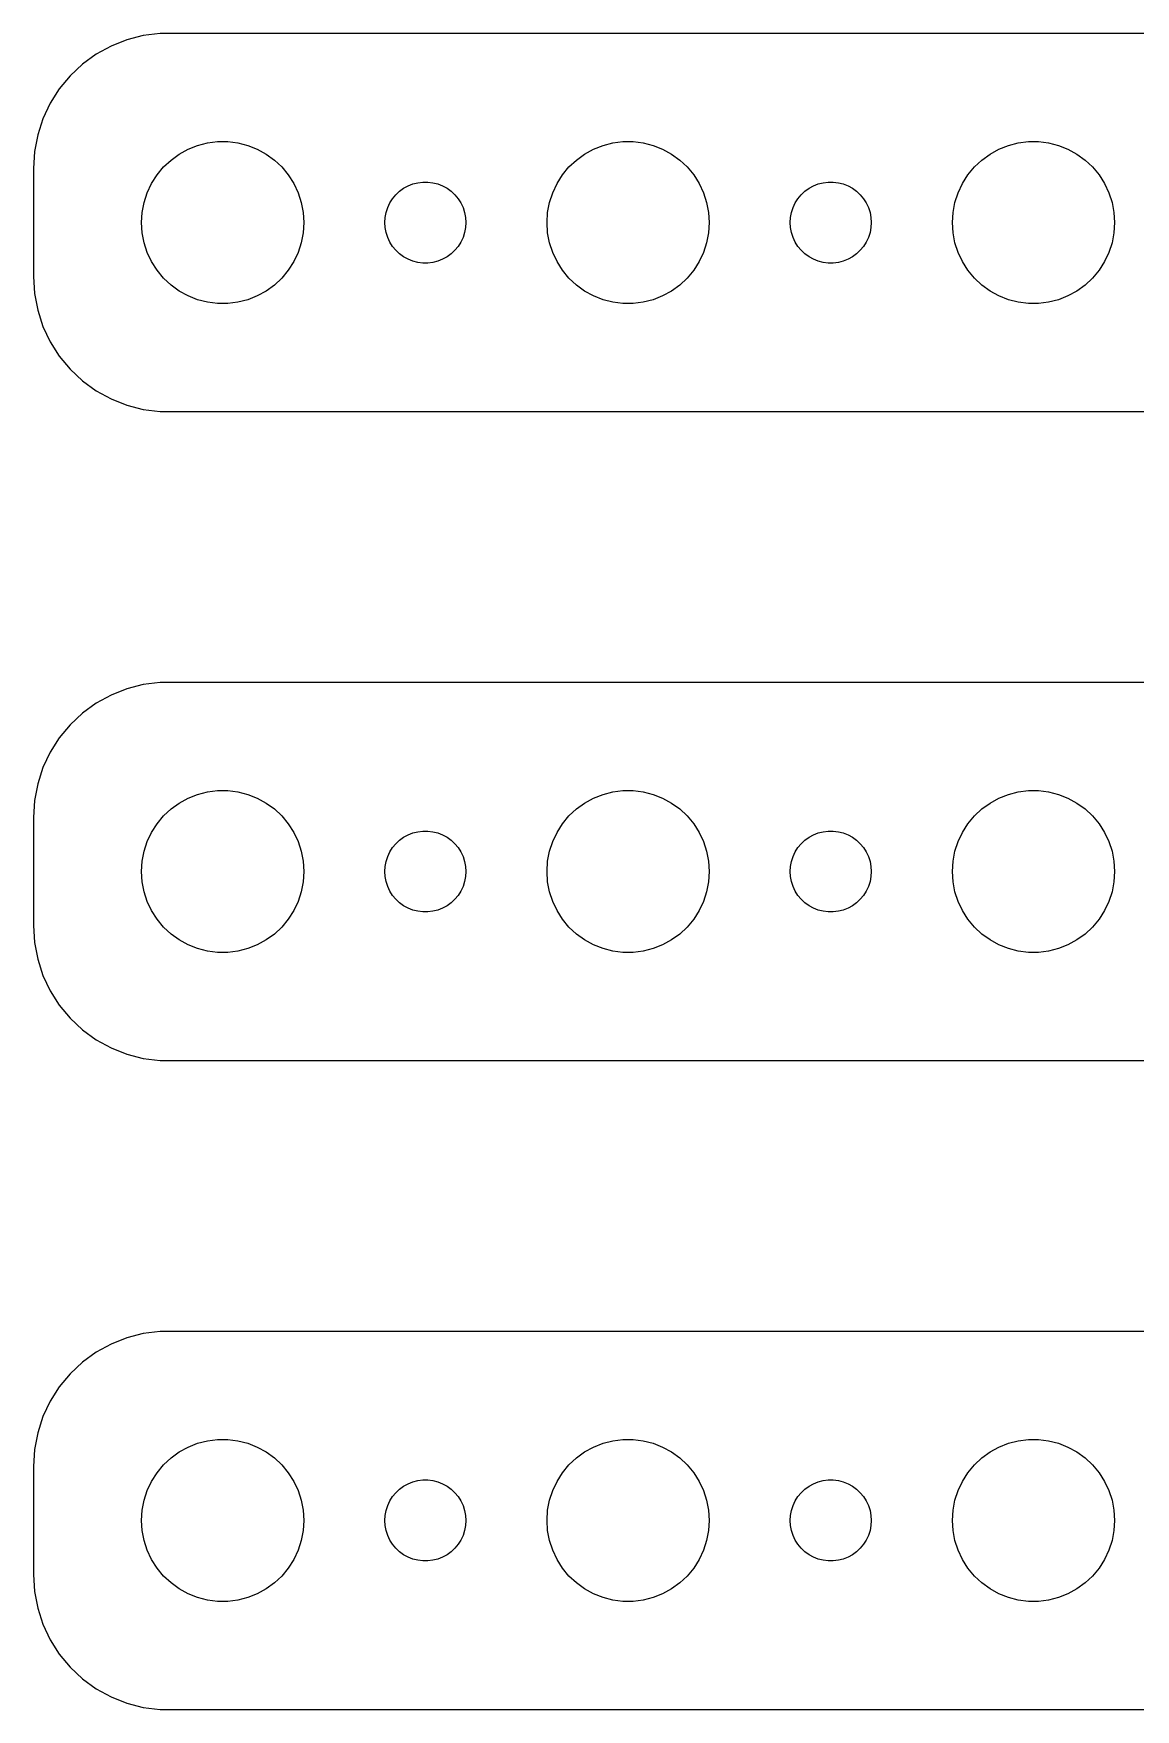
# Model space of a CAD drawing. Header units: metres. Extents: x -82 to 82, y 113 to 223.
# Drawn here: x -82 to -41.2, y 161 to 223 of the extents above; entities that cross this region are included whole.
import ezdxf

# ---------------------------------------------------------------- set-up
doc = ezdxf.new("R2010")
doc.units = ezdxf.units.M

msp = doc.modelspace()

# ---------------------------------------------------------------- linework, layer by layer
for p, q in [((-79.1289, 222.524), (-79.6791, 222.222)), ((-78.5451, 222.755), (-79.1289, 222.524)), ((-77.9369, 222.911), (-78.5451, 222.755)), ((-77.3139, 222.99), (-77.9369, 222.911)), ((77.3139, 222.99), (-77.3139, 222.99)), ((-79.6791, 222.222), (-80.1871, 221.853)), ((-80.6448, 221.423), (-81.0451, 220.939)), ((-80.1871, 221.853), (-80.6448, 221.423)), ((-81.0451, 220.939), (-81.3815, 220.409)), ((-81.3815, 220.409), (-81.6489, 219.841)), ((-81.6489, 219.841), (-81.8429, 219.243)), ((-81.8429, 219.243), (-81.9606, 218.627)), ((-76.2773, 218.714), (-75.927, 218.853)), ((-75.927, 218.853), (-75.5621, 218.947)), ((-75.5621, 218.947), (-75.1884, 218.994)), ((-75.1884, 218.994), (-74.8116, 218.994)), ((-74.8116, 218.994), (-74.4379, 218.947)), ((-74.4379, 218.947), (-74.073, 218.853)), ((-74.073, 218.853), (-73.7227, 218.714)), ((-61.2773, 218.714), (-60.927, 218.853)), ((-60.927, 218.853), (-60.5621, 218.947)), ((-60.5621, 218.947), (-60.1884, 218.994)), ((-60.1884, 218.994), (-59.8116, 218.994)), ((-59.8116, 218.994), (-59.4379, 218.947)), ((-59.4379, 218.947), (-59.0729, 218.853)), ((-59.0729, 218.853), (-58.7227, 218.714)), ((-46.2773, 218.714), (-45.927, 218.853)), ((-45.927, 218.853), (-45.5621, 218.947)), ((-45.5621, 218.947), (-45.1884, 218.994)), ((-45.1884, 218.994), (-44.8116, 218.994)), ((-44.8116, 218.994), (-44.4379, 218.947)), ((-44.4379, 218.947), (-44.0729, 218.853)), ((-44.0729, 218.853), (-43.7227, 218.714)), ((-81.9606, 218.627), (-82, 218)), ((-77.1869, 218.054), (-76.9123, 218.312)), ((-76.9123, 218.312), (-76.6075, 218.533)), ((-76.6075, 218.533), (-76.2773, 218.714)), ((-73.7227, 218.714), (-73.3925, 218.533)), ((-73.3925, 218.533), (-73.0877, 218.312)), ((-73.0877, 218.312), (-72.8131, 218.054)), ((-62.1869, 218.054), (-61.9123, 218.312)), ((-61.9123, 218.312), (-61.6075, 218.533)), ((-61.6075, 218.533), (-61.2773, 218.714)), ((-58.7227, 218.714), (-58.3925, 218.533)), ((-58.3925, 218.533), (-58.0877, 218.312)), ((-58.0877, 218.312), (-57.8131, 218.054)), ((-47.1869, 218.054), (-46.9123, 218.312)), ((-46.9123, 218.312), (-46.6075, 218.533)), ((-46.6075, 218.533), (-46.2773, 218.714)), ((-43.7227, 218.714), (-43.3925, 218.533)), ((-43.3925, 218.533), (-43.0877, 218.312)), ((-43.0877, 218.312), (-42.8131, 218.054)), ((-82, 218), (-82, 214)), ((-77.6289, 217.445), (-77.427, 217.763)), ((-77.427, 217.763), (-77.1869, 218.054)), ((-72.8131, 218.054), (-72.573, 217.763)), ((-72.573, 217.763), (-72.3711, 217.445)), ((-62.6289, 217.445), (-62.427, 217.763)), ((-62.427, 217.763), (-62.1869, 218.054)), ((-57.8131, 218.054), (-57.5729, 217.763)), ((-57.5729, 217.763), (-57.3711, 217.445)), ((-47.6289, 217.445), (-47.427, 217.763)), ((-47.427, 217.763), (-47.1869, 218.054)), ((-42.8131, 218.054), (-42.5729, 217.763)), ((-42.5729, 217.763), (-42.3711, 217.445)), ((-77.9057, 216.746), (-77.7893, 217.104)), ((-77.7893, 217.104), (-77.6289, 217.445)), ((-72.3711, 217.445), (-72.2107, 217.104)), ((-72.2107, 217.104), (-72.0943, 216.746)), ((-68.7135, 216.882), (-68.5934, 217.027)), ((-68.5934, 217.027), (-68.4561, 217.156)), ((-68.4561, 217.156), (-68.3037, 217.266)), ((-68.3037, 217.266), (-68.1387, 217.357)), ((-68.1387, 217.357), (-67.9635, 217.427)), ((-67.9635, 217.427), (-67.7811, 217.473)), ((-67.7811, 217.473), (-67.5942, 217.497)), ((-67.5942, 217.497), (-67.4058, 217.497)), ((-67.4058, 217.497), (-67.2189, 217.473)), ((-67.2189, 217.473), (-67.0365, 217.427)), ((-67.0365, 217.427), (-66.8613, 217.357)), ((-66.8613, 217.357), (-66.6963, 217.266)), ((-66.6963, 217.266), (-66.5439, 217.156)), ((-66.5439, 217.156), (-66.4065, 217.027)), ((-66.4065, 217.027), (-66.2865, 216.882)), ((-62.9057, 216.746), (-62.7893, 217.104)), ((-62.7893, 217.104), (-62.6289, 217.445)), ((-57.3711, 217.445), (-57.2107, 217.104)), ((-57.2107, 217.104), (-57.0942, 216.746)), ((-53.7135, 216.882), (-53.5934, 217.027)), ((-53.5934, 217.027), (-53.4561, 217.156)), ((-53.4561, 217.156), (-53.3037, 217.266)), ((-53.3037, 217.266), (-53.1387, 217.357)), ((-53.1387, 217.357), (-52.9635, 217.427)), ((-52.9635, 217.427), (-52.7811, 217.473)), ((-52.7811, 217.473), (-52.5942, 217.497)), ((-52.5942, 217.497), (-52.4058, 217.497)), ((-52.4058, 217.497), (-52.2189, 217.473)), ((-52.2189, 217.473), (-52.0365, 217.427)), ((-52.0365, 217.427), (-51.8613, 217.357)), ((-51.8613, 217.357), (-51.6963, 217.266)), ((-51.6963, 217.266), (-51.5439, 217.156)), ((-51.5439, 217.156), (-51.4065, 217.027)), ((-51.4065, 217.027), (-51.2865, 216.882)), ((-47.9057, 216.746), (-47.7893, 217.104)), ((-47.7893, 217.104), (-47.6289, 217.445)), ((-42.3711, 217.445), (-42.2107, 217.104)), ((-42.2107, 217.104), (-42.0942, 216.746)), ((-78, 216), (-77.9763, 216.376)), ((-77.9763, 216.376), (-77.9057, 216.746)), ((-72.0943, 216.746), (-72.0237, 216.376)), ((-72.0237, 216.376), (-72, 216)), ((-68.9882, 216.188), (-68.9529, 216.373)), ((-68.9529, 216.373), (-68.8947, 216.552)), ((-68.8947, 216.552), (-68.8145, 216.723)), ((-68.8145, 216.723), (-68.7135, 216.882)), ((-66.2865, 216.882), (-66.1855, 216.723)), ((-66.1855, 216.723), (-66.1053, 216.552)), ((-66.1053, 216.552), (-66.0471, 216.373)), ((-66.0471, 216.373), (-66.0118, 216.188)), ((-63, 216), (-62.9763, 216.376)), ((-62.9763, 216.376), (-62.9057, 216.746)), ((-57.0942, 216.746), (-57.0237, 216.376)), ((-57.0237, 216.376), (-57, 216)), ((-53.9882, 216.188), (-53.9529, 216.373)), ((-53.9529, 216.373), (-53.8947, 216.552)), ((-53.8947, 216.552), (-53.8145, 216.723)), ((-53.8145, 216.723), (-53.7135, 216.882)), ((-51.2865, 216.882), (-51.1855, 216.723)), ((-51.1855, 216.723), (-51.1053, 216.552)), ((-51.1053, 216.552), (-51.0471, 216.373)), ((-51.0471, 216.373), (-51.0118, 216.188)), ((-48, 216), (-47.9763, 216.376)), ((-47.9763, 216.376), (-47.9057, 216.746)), ((-42.0942, 216.746), (-42.0237, 216.376)), ((-42.0237, 216.376), (-42, 216)), ((-77.9763, 215.624), (-78, 216)), ((-72, 216), (-72.0237, 215.624)), ((-69, 216), (-68.9882, 216.188)), ((-68.9882, 215.812), (-69, 216)), ((-68.9529, 215.627), (-68.9882, 215.812)), ((-66.0118, 215.812), (-66.0471, 215.627)), ((-66.0118, 216.188), (-66, 216)), ((-66, 216), (-66.0118, 215.812)), ((-62.9763, 215.624), (-63, 216)), ((-57, 216), (-57.0237, 215.624)), ((-54, 216), (-53.9882, 216.188)), ((-53.9882, 215.812), (-54, 216)), ((-53.9529, 215.627), (-53.9882, 215.812)), ((-51.0118, 215.812), (-51.0471, 215.627)), ((-51.0118, 216.188), (-51, 216)), ((-51, 216), (-51.0118, 215.812)), ((-47.9763, 215.624), (-48, 216)), ((-42, 216), (-42.0237, 215.624)), ((-77.9057, 215.254), (-77.9763, 215.624)), ((-77.7893, 214.896), (-77.9057, 215.254)), ((-72.0943, 215.254), (-72.2107, 214.896)), ((-72.0237, 215.624), (-72.0943, 215.254)), ((-68.8947, 215.448), (-68.9529, 215.627)), ((-68.8145, 215.277), (-68.8947, 215.448)), ((-68.7135, 215.118), (-68.8145, 215.277)), ((-68.5934, 214.973), (-68.7135, 215.118)), ((-66.2865, 215.118), (-66.4065, 214.973)), ((-66.1855, 215.277), (-66.2865, 215.118)), ((-66.1053, 215.448), (-66.1855, 215.277)), ((-66.0471, 215.627), (-66.1053, 215.448)), ((-62.9057, 215.254), (-62.9763, 215.624)), ((-62.7893, 214.896), (-62.9057, 215.254)), ((-57.0942, 215.254), (-57.2107, 214.896)), ((-57.0237, 215.624), (-57.0942, 215.254)), ((-53.8947, 215.448), (-53.9529, 215.627)), ((-53.8145, 215.277), (-53.8947, 215.448)), ((-53.7135, 215.118), (-53.8145, 215.277)), ((-53.5934, 214.973), (-53.7135, 215.118)), ((-51.2865, 215.118), (-51.4065, 214.973)), ((-51.1855, 215.277), (-51.2865, 215.118)), ((-51.1053, 215.448), (-51.1855, 215.277)), ((-51.0471, 215.627), (-51.1053, 215.448)), ((-47.9057, 215.254), (-47.9763, 215.624)), ((-47.7893, 214.896), (-47.9057, 215.254)), ((-42.0942, 215.254), (-42.2107, 214.896)), ((-42.0237, 215.624), (-42.0942, 215.254)), ((-77.6289, 214.555), (-77.7893, 214.896)), ((-77.427, 214.237), (-77.6289, 214.555)), ((-72.3711, 214.555), (-72.573, 214.237)), ((-72.2107, 214.896), (-72.3711, 214.555)), ((-68.4561, 214.844), (-68.5934, 214.973)), ((-68.3037, 214.734), (-68.4561, 214.844)), ((-68.1387, 214.643), (-68.3037, 214.734)), ((-67.9635, 214.573), (-68.1387, 214.643)), ((-67.7811, 214.527), (-67.9635, 214.573)), ((-67.5942, 214.503), (-67.7811, 214.527)), ((-67.4058, 214.503), (-67.5942, 214.503)), ((-67.2189, 214.527), (-67.4058, 214.503)), ((-67.0365, 214.573), (-67.2189, 214.527)), ((-66.8613, 214.643), (-67.0365, 214.573)), ((-66.6963, 214.734), (-66.8613, 214.643)), ((-66.5439, 214.844), (-66.6963, 214.734)), ((-66.4065, 214.973), (-66.5439, 214.844)), ((-62.6289, 214.555), (-62.7893, 214.896)), ((-62.427, 214.237), (-62.6289, 214.555)), ((-57.3711, 214.555), (-57.5729, 214.237)), ((-57.2107, 214.896), (-57.3711, 214.555)), ((-53.4561, 214.844), (-53.5934, 214.973)), ((-53.3037, 214.734), (-53.4561, 214.844)), ((-53.1387, 214.643), (-53.3037, 214.734)), ((-52.9635, 214.573), (-53.1387, 214.643)), ((-52.7811, 214.527), (-52.9635, 214.573)), ((-52.5942, 214.503), (-52.7811, 214.527)), ((-52.4058, 214.503), (-52.5942, 214.503)), ((-52.2189, 214.527), (-52.4058, 214.503)), ((-52.0365, 214.573), (-52.2189, 214.527)), ((-51.8613, 214.643), (-52.0365, 214.573)), ((-51.6963, 214.734), (-51.8613, 214.643)), ((-51.5439, 214.844), (-51.6963, 214.734)), ((-51.4065, 214.973), (-51.5439, 214.844)), ((-47.6289, 214.555), (-47.7893, 214.896)), ((-47.427, 214.237), (-47.6289, 214.555)), ((-42.3711, 214.555), (-42.5729, 214.237)), ((-42.2107, 214.896), (-42.3711, 214.555)), ((-82, 214), (-81.9606, 213.373)), ((-77.1869, 213.946), (-77.427, 214.237)), ((-76.9123, 213.688), (-77.1869, 213.946)), ((-72.8131, 213.946), (-73.0877, 213.688)), ((-72.573, 214.237), (-72.8131, 213.946)), ((-62.1869, 213.946), (-62.427, 214.237)), ((-61.9123, 213.688), (-62.1869, 213.946)), ((-57.8131, 213.946), (-58.0877, 213.688)), ((-57.5729, 214.237), (-57.8131, 213.946)), ((-47.1869, 213.946), (-47.427, 214.237)), ((-46.9123, 213.688), (-47.1869, 213.946)), ((-42.8131, 213.946), (-43.0877, 213.688)), ((-42.5729, 214.237), (-42.8131, 213.946)), ((-81.9606, 213.373), (-81.8429, 212.757)), ((-76.6075, 213.467), (-76.9123, 213.688)), ((-76.2773, 213.286), (-76.6075, 213.467)), ((-75.927, 213.147), (-76.2773, 213.286)), ((-73.7227, 213.286), (-74.073, 213.147)), ((-73.3925, 213.467), (-73.7227, 213.286)), ((-73.0877, 213.688), (-73.3925, 213.467)), ((-61.6075, 213.467), (-61.9123, 213.688)), ((-61.2773, 213.286), (-61.6075, 213.467)), ((-60.927, 213.147), (-61.2773, 213.286)), ((-58.7227, 213.286), (-59.0729, 213.147)), ((-58.3925, 213.467), (-58.7227, 213.286)), ((-58.0877, 213.688), (-58.3925, 213.467)), ((-46.6075, 213.467), (-46.9123, 213.688)), ((-46.2773, 213.286), (-46.6075, 213.467)), ((-45.927, 213.147), (-46.2773, 213.286)), ((-43.7227, 213.286), (-44.0729, 213.147)), ((-43.3925, 213.467), (-43.7227, 213.286)), ((-43.0877, 213.688), (-43.3925, 213.467)), ((-81.8429, 212.757), (-81.6489, 212.159)), ((-75.5621, 213.053), (-75.927, 213.147)), ((-75.1884, 213.006), (-75.5621, 213.053)), ((-74.8116, 213.006), (-75.1884, 213.006)), ((-74.4379, 213.053), (-74.8116, 213.006)), ((-74.073, 213.147), (-74.4379, 213.053)), ((-60.5621, 213.053), (-60.927, 213.147)), ((-60.1884, 213.006), (-60.5621, 213.053)), ((-59.8116, 213.006), (-60.1884, 213.006)), ((-59.4379, 213.053), (-59.8116, 213.006)), ((-59.0729, 213.147), (-59.4379, 213.053)), ((-45.5621, 213.053), (-45.927, 213.147)), ((-45.1884, 213.006), (-45.5621, 213.053)), ((-44.8116, 213.006), (-45.1884, 213.006)), ((-44.4379, 213.053), (-44.8116, 213.006)), ((-44.0729, 213.147), (-44.4379, 213.053)), ((-81.6489, 212.159), (-81.3815, 211.591)), ((-81.3815, 211.591), (-81.0451, 211.061)), ((-81.0451, 211.061), (-80.6448, 210.577)), ((-80.6448, 210.577), (-80.1871, 210.147)), ((-80.1871, 210.147), (-79.6791, 209.778)), ((-79.6791, 209.778), (-79.1289, 209.476)), ((-79.1289, 209.476), (-78.5451, 209.245)), ((-78.5451, 209.245), (-77.9369, 209.089)), ((-77.9369, 209.089), (-77.3139, 209.01)), ((-77.3139, 209.01), (77.3139, 209.01)), ((-77.3139, 198.99), (-77.9369, 198.911)), ((77.3139, 198.99), (-77.3139, 198.99)), ((-79.1289, 198.524), (-79.6791, 198.222)), ((-78.5451, 198.755), (-79.1289, 198.524)), ((-77.9369, 198.911), (-78.5451, 198.755)), ((-80.1871, 197.853), (-80.6448, 197.423)), ((-79.6791, 198.222), (-80.1871, 197.853)), ((-80.6448, 197.423), (-81.0451, 196.939)), ((-81.0451, 196.939), (-81.3815, 196.409)), ((-81.3815, 196.409), (-81.6489, 195.841)), ((-81.8429, 195.243), (-81.9606, 194.627)), ((-81.6489, 195.841), (-81.8429, 195.243)), ((-81.9606, 194.627), (-82, 194)), ((-76.6075, 194.533), (-76.2773, 194.714)), ((-76.2773, 194.714), (-75.927, 194.853)), ((-75.927, 194.853), (-75.5621, 194.947)), ((-75.5621, 194.947), (-75.1884, 194.994)), ((-75.1884, 194.994), (-74.8116, 194.994)), ((-74.8116, 194.994), (-74.4379, 194.947)), ((-74.4379, 194.947), (-74.073, 194.853)), ((-74.073, 194.853), (-73.7227, 194.714)), ((-73.7227, 194.714), (-73.3925, 194.533)), ((-61.6075, 194.533), (-61.2773, 194.714)), ((-61.2773, 194.714), (-60.927, 194.853)), ((-60.927, 194.853), (-60.5621, 194.947)), ((-60.5621, 194.947), (-60.1884, 194.994)), ((-60.1884, 194.994), (-59.8116, 194.994)), ((-59.8116, 194.994), (-59.4379, 194.947)), ((-59.4379, 194.947), (-59.0729, 194.853)), ((-59.0729, 194.853), (-58.7227, 194.714)), ((-58.7227, 194.714), (-58.3925, 194.533)), ((-46.6075, 194.533), (-46.2773, 194.714)), ((-46.2773, 194.714), (-45.927, 194.853)), ((-45.927, 194.853), (-45.5621, 194.947)), ((-45.5621, 194.947), (-45.1884, 194.994)), ((-45.1884, 194.994), (-44.8116, 194.994)), ((-44.8116, 194.994), (-44.4379, 194.947)), ((-44.4379, 194.947), (-44.0729, 194.853)), ((-44.0729, 194.853), (-43.7227, 194.714)), ((-43.7227, 194.714), (-43.3925, 194.533)), ((-82, 194), (-82, 190)), ((-77.427, 193.763), (-77.1869, 194.054)), ((-77.1869, 194.054), (-76.9123, 194.312)), ((-76.9123, 194.312), (-76.6075, 194.533)), ((-73.3925, 194.533), (-73.0877, 194.312)), ((-73.0877, 194.312), (-72.8131, 194.054)), ((-72.8131, 194.054), (-72.573, 193.763)), ((-62.427, 193.763), (-62.1869, 194.054)), ((-62.1869, 194.054), (-61.9123, 194.312)), ((-61.9123, 194.312), (-61.6075, 194.533)), ((-58.3925, 194.533), (-58.0877, 194.312)), ((-58.0877, 194.312), (-57.8131, 194.054)), ((-57.8131, 194.054), (-57.5729, 193.763)), ((-47.427, 193.763), (-47.1869, 194.054)), ((-47.1869, 194.054), (-46.9123, 194.312)), ((-46.9123, 194.312), (-46.6075, 194.533)), ((-43.3925, 194.533), (-43.0877, 194.312)), ((-43.0877, 194.312), (-42.8131, 194.054)), ((-42.8131, 194.054), (-42.5729, 193.763)), ((-77.7893, 193.104), (-77.6289, 193.445)), ((-77.6289, 193.445), (-77.427, 193.763)), ((-72.573, 193.763), (-72.3711, 193.445)), ((-72.3711, 193.445), (-72.2107, 193.104)), ((-68.1387, 193.357), (-67.9635, 193.427)), ((-67.9635, 193.427), (-67.7811, 193.473)), ((-67.7811, 193.473), (-67.5942, 193.497)), ((-67.5942, 193.497), (-67.4058, 193.497)), ((-67.4058, 193.497), (-67.2189, 193.473)), ((-67.2189, 193.473), (-67.0365, 193.427)), ((-67.0365, 193.427), (-66.8613, 193.357)), ((-62.7893, 193.104), (-62.6289, 193.445)), ((-62.6289, 193.445), (-62.427, 193.763)), ((-57.5729, 193.763), (-57.3711, 193.445)), ((-57.3711, 193.445), (-57.2107, 193.104)), ((-53.1387, 193.357), (-52.9635, 193.427)), ((-52.9635, 193.427), (-52.7811, 193.473)), ((-52.7811, 193.473), (-52.5942, 193.497)), ((-52.5942, 193.497), (-52.4058, 193.497)), ((-52.4058, 193.497), (-52.2189, 193.473)), ((-52.2189, 193.473), (-52.0365, 193.427)), ((-52.0365, 193.427), (-51.8613, 193.357)), ((-47.7893, 193.104), (-47.6289, 193.445)), ((-47.6289, 193.445), (-47.427, 193.763)), ((-42.5729, 193.763), (-42.3711, 193.445)), ((-42.3711, 193.445), (-42.2107, 193.104)), ((-77.9057, 192.746), (-77.7893, 193.104)), ((-72.2107, 193.104), (-72.0943, 192.746)), ((-68.8145, 192.723), (-68.7135, 192.882)), ((-68.7135, 192.882), (-68.5934, 193.027)), ((-68.5934, 193.027), (-68.4561, 193.156)), ((-68.4561, 193.156), (-68.3037, 193.266)), ((-68.3037, 193.266), (-68.1387, 193.357)), ((-66.8613, 193.357), (-66.6963, 193.266)), ((-66.6963, 193.266), (-66.5439, 193.156)), ((-66.5439, 193.156), (-66.4065, 193.027)), ((-66.4065, 193.027), (-66.2865, 192.882)), ((-66.2865, 192.882), (-66.1855, 192.723)), ((-62.9057, 192.746), (-62.7893, 193.104)), ((-57.2107, 193.104), (-57.0942, 192.746)), ((-53.8145, 192.723), (-53.7135, 192.882)), ((-53.7135, 192.882), (-53.5934, 193.027)), ((-53.5934, 193.027), (-53.4561, 193.156)), ((-53.4561, 193.156), (-53.3037, 193.266)), ((-53.3037, 193.266), (-53.1387, 193.357)), ((-51.8613, 193.357), (-51.6963, 193.266)), ((-51.6963, 193.266), (-51.5439, 193.156)), ((-51.5439, 193.156), (-51.4065, 193.027)), ((-51.4065, 193.027), (-51.2865, 192.882)), ((-51.2865, 192.882), (-51.1855, 192.723)), ((-47.9057, 192.746), (-47.7893, 193.104)), ((-42.2107, 193.104), (-42.0942, 192.746)), ((-78, 192), (-77.9763, 192.376)), ((-77.9763, 192.376), (-77.9057, 192.746)), ((-72.0943, 192.746), (-72.0237, 192.376)), ((-72.0237, 192.376), (-72, 192)), ((-69, 192), (-68.9882, 192.188)), ((-68.9882, 192.188), (-68.9529, 192.373)), ((-68.9529, 192.373), (-68.8947, 192.552)), ((-68.8947, 192.552), (-68.8145, 192.723)), ((-66.1855, 192.723), (-66.1053, 192.552)), ((-66.1053, 192.552), (-66.0471, 192.373)), ((-66.0471, 192.373), (-66.0118, 192.188)), ((-66.0118, 192.188), (-66, 192)), ((-63, 192), (-62.9763, 192.376)), ((-62.9763, 192.376), (-62.9057, 192.746)), ((-57.0942, 192.746), (-57.0237, 192.376)), ((-57.0237, 192.376), (-57, 192)), ((-54, 192), (-53.9882, 192.188)), ((-53.9882, 192.188), (-53.9529, 192.373)), ((-53.9529, 192.373), (-53.8947, 192.552)), ((-53.8947, 192.552), (-53.8145, 192.723)), ((-51.1855, 192.723), (-51.1053, 192.552)), ((-51.1053, 192.552), (-51.0471, 192.373)), ((-51.0471, 192.373), (-51.0118, 192.188)), ((-51.0118, 192.188), (-51, 192)), ((-48, 192), (-47.9763, 192.376)), ((-47.9763, 192.376), (-47.9057, 192.746)), ((-42.0942, 192.746), (-42.0237, 192.376)), ((-42.0237, 192.376), (-42, 192)), ((-77.9763, 191.624), (-78, 192)), ((-77.9057, 191.254), (-77.9763, 191.624)), ((-72.0237, 191.624), (-72.0943, 191.254)), ((-72, 192), (-72.0237, 191.624)), ((-68.9882, 191.812), (-69, 192)), ((-68.9529, 191.627), (-68.9882, 191.812)), ((-68.8947, 191.448), (-68.9529, 191.627)), ((-66.0471, 191.627), (-66.1053, 191.448)), ((-66.0118, 191.812), (-66.0471, 191.627)), ((-66, 192), (-66.0118, 191.812)), ((-62.9763, 191.624), (-63, 192)), ((-62.9057, 191.254), (-62.9763, 191.624)), ((-57.0237, 191.624), (-57.0942, 191.254)), ((-57, 192), (-57.0237, 191.624)), ((-53.9882, 191.812), (-54, 192)), ((-53.9529, 191.627), (-53.9882, 191.812)), ((-53.8947, 191.448), (-53.9529, 191.627)), ((-51.0471, 191.627), (-51.1053, 191.448)), ((-51.0118, 191.812), (-51.0471, 191.627)), ((-51, 192), (-51.0118, 191.812)), ((-47.9763, 191.624), (-48, 192)), ((-47.9057, 191.254), (-47.9763, 191.624)), ((-42.0237, 191.624), (-42.0942, 191.254)), ((-42, 192), (-42.0237, 191.624)), ((-77.7893, 190.896), (-77.9057, 191.254)), ((-72.0943, 191.254), (-72.2107, 190.896)), ((-68.8145, 191.277), (-68.8947, 191.448)), ((-68.7135, 191.118), (-68.8145, 191.277)), ((-68.5934, 190.973), (-68.7135, 191.118)), ((-68.4561, 190.844), (-68.5934, 190.973)), ((-66.4065, 190.973), (-66.5439, 190.844)), ((-66.2865, 191.118), (-66.4065, 190.973)), ((-66.1855, 191.277), (-66.2865, 191.118)), ((-66.1053, 191.448), (-66.1855, 191.277)), ((-62.7893, 190.896), (-62.9057, 191.254)), ((-57.0942, 191.254), (-57.2107, 190.896)), ((-53.8145, 191.277), (-53.8947, 191.448)), ((-53.7135, 191.118), (-53.8145, 191.277)), ((-53.5934, 190.973), (-53.7135, 191.118)), ((-53.4561, 190.844), (-53.5934, 190.973)), ((-51.4065, 190.973), (-51.5439, 190.844)), ((-51.2865, 191.118), (-51.4065, 190.973)), ((-51.1855, 191.277), (-51.2865, 191.118)), ((-51.1053, 191.448), (-51.1855, 191.277)), ((-47.7893, 190.896), (-47.9057, 191.254)), ((-42.0942, 191.254), (-42.2107, 190.896)), ((-77.6289, 190.555), (-77.7893, 190.896)), ((-77.427, 190.237), (-77.6289, 190.555)), ((-72.3711, 190.555), (-72.573, 190.237)), ((-72.2107, 190.896), (-72.3711, 190.555)), ((-68.3037, 190.734), (-68.4561, 190.844)), ((-68.1387, 190.643), (-68.3037, 190.734)), ((-67.9635, 190.573), (-68.1387, 190.643)), ((-67.7811, 190.527), (-67.9635, 190.573)), ((-67.5942, 190.503), (-67.7811, 190.527)), ((-67.4058, 190.503), (-67.5942, 190.503)), ((-67.2189, 190.527), (-67.4058, 190.503)), ((-67.0365, 190.573), (-67.2189, 190.527)), ((-66.8613, 190.643), (-67.0365, 190.573)), ((-66.6963, 190.734), (-66.8613, 190.643)), ((-66.5439, 190.844), (-66.6963, 190.734)), ((-62.6289, 190.555), (-62.7893, 190.896)), ((-62.427, 190.237), (-62.6289, 190.555)), ((-57.3711, 190.555), (-57.5729, 190.237)), ((-57.2107, 190.896), (-57.3711, 190.555)), ((-53.3037, 190.734), (-53.4561, 190.844)), ((-53.1387, 190.643), (-53.3037, 190.734)), ((-52.9635, 190.573), (-53.1387, 190.643)), ((-52.7811, 190.527), (-52.9635, 190.573)), ((-52.5942, 190.503), (-52.7811, 190.527)), ((-52.4058, 190.503), (-52.5942, 190.503)), ((-52.2189, 190.527), (-52.4058, 190.503)), ((-52.0365, 190.573), (-52.2189, 190.527)), ((-51.8613, 190.643), (-52.0365, 190.573)), ((-51.6963, 190.734), (-51.8613, 190.643)), ((-51.5439, 190.844), (-51.6963, 190.734)), ((-47.6289, 190.555), (-47.7893, 190.896)), ((-47.427, 190.237), (-47.6289, 190.555)), ((-42.3711, 190.555), (-42.5729, 190.237)), ((-42.2107, 190.896), (-42.3711, 190.555)), ((-82, 190), (-81.9606, 189.373)), ((-77.1869, 189.946), (-77.427, 190.237)), ((-76.9123, 189.688), (-77.1869, 189.946)), ((-76.6075, 189.467), (-76.9123, 189.688)), ((-73.0877, 189.688), (-73.3925, 189.467)), ((-72.8131, 189.946), (-73.0877, 189.688)), ((-72.573, 190.237), (-72.8131, 189.946)), ((-62.1869, 189.946), (-62.427, 190.237)), ((-61.9123, 189.688), (-62.1869, 189.946)), ((-61.6075, 189.467), (-61.9123, 189.688)), ((-58.0877, 189.688), (-58.3925, 189.467)), ((-57.8131, 189.946), (-58.0877, 189.688)), ((-57.5729, 190.237), (-57.8131, 189.946)), ((-47.1869, 189.946), (-47.427, 190.237)), ((-46.9123, 189.688), (-47.1869, 189.946)), ((-46.6075, 189.467), (-46.9123, 189.688)), ((-43.0877, 189.688), (-43.3925, 189.467)), ((-42.8131, 189.946), (-43.0877, 189.688)), ((-42.5729, 190.237), (-42.8131, 189.946)), ((-81.9606, 189.373), (-81.8429, 188.757)), ((-76.2773, 189.286), (-76.6075, 189.467)), ((-75.927, 189.147), (-76.2773, 189.286)), ((-75.5621, 189.053), (-75.927, 189.147)), ((-75.1884, 189.006), (-75.5621, 189.053)), ((-74.4379, 189.053), (-74.8116, 189.006)), ((-74.073, 189.147), (-74.4379, 189.053)), ((-73.7227, 189.286), (-74.073, 189.147)), ((-73.3925, 189.467), (-73.7227, 189.286)), ((-61.2773, 189.286), (-61.6075, 189.467)), ((-60.927, 189.147), (-61.2773, 189.286)), ((-60.5621, 189.053), (-60.927, 189.147)), ((-60.1884, 189.006), (-60.5621, 189.053)), ((-59.4379, 189.053), (-59.8116, 189.006)), ((-59.0729, 189.147), (-59.4379, 189.053)), ((-58.7227, 189.286), (-59.0729, 189.147)), ((-58.3925, 189.467), (-58.7227, 189.286)), ((-46.2773, 189.286), (-46.6075, 189.467)), ((-45.927, 189.147), (-46.2773, 189.286)), ((-45.5621, 189.053), (-45.927, 189.147)), ((-45.1884, 189.006), (-45.5621, 189.053)), ((-44.4379, 189.053), (-44.8116, 189.006)), ((-44.0729, 189.147), (-44.4379, 189.053)), ((-43.7227, 189.286), (-44.0729, 189.147)), ((-43.3925, 189.467), (-43.7227, 189.286)), ((-81.8429, 188.757), (-81.6489, 188.159)), ((-74.8116, 189.006), (-75.1884, 189.006)), ((-59.8116, 189.006), (-60.1884, 189.006)), ((-44.8116, 189.006), (-45.1884, 189.006)), ((-81.6489, 188.159), (-81.3815, 187.591)), ((-81.3815, 187.591), (-81.0451, 187.061)), ((-81.0451, 187.061), (-80.6448, 186.577)), ((-80.6448, 186.577), (-80.1871, 186.147)), ((-80.1871, 186.147), (-79.6791, 185.778)), ((-79.6791, 185.778), (-79.1289, 185.476)), ((-79.1289, 185.476), (-78.5451, 185.245)), ((-78.5451, 185.245), (-77.9369, 185.089)), ((-77.9369, 185.089), (-77.3139, 185.01)), ((-77.3139, 185.01), (77.3139, 185.01)), ((-77.9369, 174.911), (-78.5451, 174.755)), ((-77.3139, 174.99), (-77.9369, 174.911)), ((77.3139, 174.99), (-77.3139, 174.99)), ((-79.6791, 174.222), (-80.1871, 173.853)), ((-79.1289, 174.524), (-79.6791, 174.222)), ((-78.5451, 174.755), (-79.1289, 174.524)), ((-80.1871, 173.853), (-80.6448, 173.423)), ((-81.0451, 172.939), (-81.3815, 172.409)), ((-80.6448, 173.423), (-81.0451, 172.939)), ((-81.3815, 172.409), (-81.6489, 171.841)), ((-81.6489, 171.841), (-81.8429, 171.243)), ((-81.8429, 171.243), (-81.9606, 170.627)), ((-81.9606, 170.627), (-82, 170)), ((-76.9123, 170.312), (-76.6075, 170.533)), ((-76.6075, 170.533), (-76.2773, 170.714)), ((-76.2773, 170.714), (-75.927, 170.853)), ((-75.927, 170.853), (-75.5621, 170.947)), ((-75.5621, 170.947), (-75.1884, 170.994)), ((-75.1884, 170.994), (-74.8116, 170.994)), ((-74.8116, 170.994), (-74.4379, 170.947)), ((-74.4379, 170.947), (-74.073, 170.853)), ((-74.073, 170.853), (-73.7227, 170.714)), ((-73.7227, 170.714), (-73.3925, 170.533)), ((-73.3925, 170.533), (-73.0877, 170.312)), ((-61.9123, 170.312), (-61.6075, 170.533)), ((-61.6075, 170.533), (-61.2773, 170.714)), ((-61.2773, 170.714), (-60.927, 170.853)), ((-60.927, 170.853), (-60.5621, 170.947)), ((-60.5621, 170.947), (-60.1884, 170.994)), ((-60.1884, 170.994), (-59.8116, 170.994)), ((-59.8116, 170.994), (-59.4379, 170.947)), ((-59.4379, 170.947), (-59.0729, 170.853)), ((-59.0729, 170.853), (-58.7227, 170.714)), ((-58.7227, 170.714), (-58.3925, 170.533)), ((-58.3925, 170.533), (-58.0877, 170.312)), ((-46.9123, 170.312), (-46.6075, 170.533)), ((-46.6075, 170.533), (-46.2773, 170.714)), ((-46.2773, 170.714), (-45.927, 170.853)), ((-45.927, 170.853), (-45.5621, 170.947)), ((-45.5621, 170.947), (-45.1884, 170.994)), ((-45.1884, 170.994), (-44.8116, 170.994)), ((-44.8116, 170.994), (-44.4379, 170.947)), ((-44.4379, 170.947), (-44.0729, 170.853)), ((-44.0729, 170.853), (-43.7227, 170.714)), ((-43.7227, 170.714), (-43.3925, 170.533)), ((-43.3925, 170.533), (-43.0877, 170.312)), ((-82, 170), (-82, 166)), ((-77.427, 169.763), (-77.1869, 170.054)), ((-77.1869, 170.054), (-76.9123, 170.312)), ((-73.0877, 170.312), (-72.8131, 170.054)), ((-72.8131, 170.054), (-72.573, 169.763)), ((-62.427, 169.763), (-62.1869, 170.054)), ((-62.1869, 170.054), (-61.9123, 170.312)), ((-58.0877, 170.312), (-57.8131, 170.054)), ((-57.8131, 170.054), (-57.5729, 169.763)), ((-47.427, 169.763), (-47.1869, 170.054)), ((-47.1869, 170.054), (-46.9123, 170.312)), ((-43.0877, 170.312), (-42.8131, 170.054)), ((-42.8131, 170.054), (-42.5729, 169.763)), ((-77.7893, 169.104), (-77.6289, 169.445)), ((-77.6289, 169.445), (-77.427, 169.763)), ((-72.573, 169.763), (-72.3711, 169.445)), ((-72.3711, 169.445), (-72.2107, 169.104)), ((-68.4561, 169.156), (-68.3037, 169.266)), ((-68.3037, 169.266), (-68.1387, 169.357)), ((-68.1387, 169.357), (-67.9635, 169.427)), ((-67.9635, 169.427), (-67.7811, 169.473)), ((-67.7811, 169.473), (-67.5942, 169.497)), ((-67.5942, 169.497), (-67.4058, 169.497)), ((-67.4058, 169.497), (-67.2189, 169.473)), ((-67.2189, 169.473), (-67.0365, 169.427)), ((-67.0365, 169.427), (-66.8613, 169.357)), ((-66.8613, 169.357), (-66.6963, 169.266)), ((-66.6963, 169.266), (-66.5439, 169.156)), ((-62.7893, 169.104), (-62.6289, 169.445)), ((-62.6289, 169.445), (-62.427, 169.763)), ((-57.5729, 169.763), (-57.3711, 169.445)), ((-57.3711, 169.445), (-57.2107, 169.104)), ((-53.4561, 169.156), (-53.3037, 169.266)), ((-53.3037, 169.266), (-53.1387, 169.357)), ((-53.1387, 169.357), (-52.9635, 169.427)), ((-52.9635, 169.427), (-52.7811, 169.473)), ((-52.7811, 169.473), (-52.5942, 169.497)), ((-52.5942, 169.497), (-52.4058, 169.497)), ((-52.4058, 169.497), (-52.2189, 169.473)), ((-52.2189, 169.473), (-52.0365, 169.427)), ((-52.0365, 169.427), (-51.8613, 169.357)), ((-51.8613, 169.357), (-51.6963, 169.266)), ((-51.6963, 169.266), (-51.5439, 169.156)), ((-47.7893, 169.104), (-47.6289, 169.445)), ((-47.6289, 169.445), (-47.427, 169.763)), ((-42.5729, 169.763), (-42.3711, 169.445)), ((-42.3711, 169.445), (-42.2107, 169.104)), ((-77.9763, 168.376), (-77.9057, 168.746)), ((-77.9057, 168.746), (-77.7893, 169.104)), ((-72.2107, 169.104), (-72.0943, 168.746)), ((-72.0943, 168.746), (-72.0237, 168.376)), ((-68.8947, 168.552), (-68.8145, 168.723)), ((-68.8145, 168.723), (-68.7135, 168.882)), ((-68.7135, 168.882), (-68.5934, 169.027)), ((-68.5934, 169.027), (-68.4561, 169.156)), ((-66.5439, 169.156), (-66.4065, 169.027)), ((-66.4065, 169.027), (-66.2865, 168.882)), ((-66.2865, 168.882), (-66.1855, 168.723)), ((-66.1855, 168.723), (-66.1053, 168.552)), ((-62.9763, 168.376), (-62.9057, 168.746)), ((-62.9057, 168.746), (-62.7893, 169.104)), ((-57.2107, 169.104), (-57.0942, 168.746)), ((-57.0942, 168.746), (-57.0237, 168.376)), ((-53.8947, 168.552), (-53.8145, 168.723)), ((-53.8145, 168.723), (-53.7135, 168.882)), ((-53.7135, 168.882), (-53.5934, 169.027)), ((-53.5934, 169.027), (-53.4561, 169.156)), ((-51.5439, 169.156), (-51.4065, 169.027)), ((-51.4065, 169.027), (-51.2865, 168.882)), ((-51.2865, 168.882), (-51.1855, 168.723)), ((-51.1855, 168.723), (-51.1053, 168.552)), ((-47.9763, 168.376), (-47.9057, 168.746)), ((-47.9057, 168.746), (-47.7893, 169.104)), ((-42.2107, 169.104), (-42.0942, 168.746)), ((-42.0942, 168.746), (-42.0237, 168.376)), ((-78, 168), (-77.9763, 168.376)), ((-77.9763, 167.624), (-78, 168)), ((-72.0237, 168.376), (-72, 168)), ((-72, 168), (-72.0237, 167.624)), ((-69, 168), (-68.9882, 168.188)), ((-68.9882, 167.812), (-69, 168)), ((-68.9882, 168.188), (-68.9529, 168.373)), ((-68.9529, 168.373), (-68.8947, 168.552)), ((-66.1053, 168.552), (-66.0471, 168.373)), ((-66.0471, 168.373), (-66.0118, 168.188)), ((-66.0118, 168.188), (-66, 168)), ((-66, 168), (-66.0118, 167.812)), ((-63, 168), (-62.9763, 168.376)), ((-62.9763, 167.624), (-63, 168)), ((-57.0237, 168.376), (-57, 168)), ((-57, 168), (-57.0237, 167.624)), ((-54, 168), (-53.9882, 168.188)), ((-53.9882, 167.812), (-54, 168)), ((-53.9882, 168.188), (-53.9529, 168.373)), ((-53.9529, 168.373), (-53.8947, 168.552)), ((-51.1053, 168.552), (-51.0471, 168.373)), ((-51.0471, 168.373), (-51.0118, 168.188)), ((-51.0118, 168.188), (-51, 168)), ((-51, 168), (-51.0118, 167.812)), ((-48, 168), (-47.9763, 168.376)), ((-47.9763, 167.624), (-48, 168)), ((-42.0237, 168.376), (-42, 168)), ((-42, 168), (-42.0237, 167.624)), ((-77.9057, 167.254), (-77.9763, 167.624)), ((-72.0237, 167.624), (-72.0943, 167.254)), ((-68.9529, 167.627), (-68.9882, 167.812)), ((-68.8947, 167.448), (-68.9529, 167.627)), ((-68.8145, 167.277), (-68.8947, 167.448)), ((-66.1053, 167.448), (-66.1855, 167.277)), ((-66.0471, 167.627), (-66.1053, 167.448)), ((-66.0118, 167.812), (-66.0471, 167.627)), ((-62.9057, 167.254), (-62.9763, 167.624)), ((-57.0237, 167.624), (-57.0942, 167.254)), ((-53.9529, 167.627), (-53.9882, 167.812)), ((-53.8947, 167.448), (-53.9529, 167.627)), ((-53.8145, 167.277), (-53.8947, 167.448)), ((-51.1053, 167.448), (-51.1855, 167.277)), ((-51.0471, 167.627), (-51.1053, 167.448)), ((-51.0118, 167.812), (-51.0471, 167.627)), ((-47.9057, 167.254), (-47.9763, 167.624)), ((-42.0237, 167.624), (-42.0942, 167.254)), ((-77.7893, 166.896), (-77.9057, 167.254)), ((-77.6289, 166.555), (-77.7893, 166.896)), ((-72.2107, 166.896), (-72.3711, 166.555)), ((-72.0943, 167.254), (-72.2107, 166.896)), ((-68.7135, 167.118), (-68.8145, 167.277)), ((-68.5934, 166.973), (-68.7135, 167.118)), ((-68.4561, 166.844), (-68.5934, 166.973)), ((-68.3037, 166.734), (-68.4561, 166.844)), ((-68.1387, 166.643), (-68.3037, 166.734)), ((-66.6963, 166.734), (-66.8613, 166.643)), ((-66.5439, 166.844), (-66.6963, 166.734)), ((-66.4065, 166.973), (-66.5439, 166.844)), ((-66.2865, 167.118), (-66.4065, 166.973)), ((-66.1855, 167.277), (-66.2865, 167.118)), ((-62.7893, 166.896), (-62.9057, 167.254)), ((-62.6289, 166.555), (-62.7893, 166.896)), ((-57.2107, 166.896), (-57.3711, 166.555)), ((-57.0942, 167.254), (-57.2107, 166.896)), ((-53.7135, 167.118), (-53.8145, 167.277)), ((-53.5934, 166.973), (-53.7135, 167.118)), ((-53.4561, 166.844), (-53.5934, 166.973)), ((-53.3037, 166.734), (-53.4561, 166.844)), ((-53.1387, 166.643), (-53.3037, 166.734)), ((-51.6963, 166.734), (-51.8613, 166.643)), ((-51.5439, 166.844), (-51.6963, 166.734)), ((-51.4065, 166.973), (-51.5439, 166.844)), ((-51.2865, 167.118), (-51.4065, 166.973)), ((-51.1855, 167.277), (-51.2865, 167.118)), ((-47.7893, 166.896), (-47.9057, 167.254)), ((-47.6289, 166.555), (-47.7893, 166.896)), ((-42.2107, 166.896), (-42.3711, 166.555)), ((-42.0942, 167.254), (-42.2107, 166.896)), ((-77.427, 166.237), (-77.6289, 166.555)), ((-77.1869, 165.946), (-77.427, 166.237)), ((-72.573, 166.237), (-72.8131, 165.946)), ((-72.3711, 166.555), (-72.573, 166.237)), ((-67.9635, 166.573), (-68.1387, 166.643)), ((-67.7811, 166.527), (-67.9635, 166.573)), ((-67.5942, 166.503), (-67.7811, 166.527)), ((-67.4058, 166.503), (-67.5942, 166.503)), ((-67.2189, 166.527), (-67.4058, 166.503)), ((-67.0365, 166.573), (-67.2189, 166.527)), ((-66.8613, 166.643), (-67.0365, 166.573)), ((-62.427, 166.237), (-62.6289, 166.555)), ((-62.1869, 165.946), (-62.427, 166.237)), ((-57.5729, 166.237), (-57.8131, 165.946)), ((-57.3711, 166.555), (-57.5729, 166.237)), ((-52.9635, 166.573), (-53.1387, 166.643)), ((-52.7811, 166.527), (-52.9635, 166.573)), ((-52.5942, 166.503), (-52.7811, 166.527)), ((-52.4058, 166.503), (-52.5942, 166.503)), ((-52.2189, 166.527), (-52.4058, 166.503)), ((-52.0365, 166.573), (-52.2189, 166.527)), ((-51.8613, 166.643), (-52.0365, 166.573)), ((-47.427, 166.237), (-47.6289, 166.555)), ((-47.1869, 165.946), (-47.427, 166.237)), ((-42.5729, 166.237), (-42.8131, 165.946)), ((-42.3711, 166.555), (-42.5729, 166.237)), ((-82, 166), (-81.9606, 165.373)), ((-76.9123, 165.688), (-77.1869, 165.946)), ((-76.6075, 165.467), (-76.9123, 165.688)), ((-73.0877, 165.688), (-73.3925, 165.467)), ((-72.8131, 165.946), (-73.0877, 165.688)), ((-61.9123, 165.688), (-62.1869, 165.946)), ((-61.6075, 165.467), (-61.9123, 165.688)), ((-58.0877, 165.688), (-58.3925, 165.467)), ((-57.8131, 165.946), (-58.0877, 165.688)), ((-46.9123, 165.688), (-47.1869, 165.946)), ((-46.6075, 165.467), (-46.9123, 165.688)), ((-43.0877, 165.688), (-43.3925, 165.467)), ((-42.8131, 165.946), (-43.0877, 165.688)), ((-81.9606, 165.373), (-81.8429, 164.757)), ((-76.2773, 165.286), (-76.6075, 165.467)), ((-75.927, 165.147), (-76.2773, 165.286)), ((-75.5621, 165.053), (-75.927, 165.147)), ((-75.1884, 165.006), (-75.5621, 165.053)), ((-74.8116, 165.006), (-75.1884, 165.006)), ((-74.4379, 165.053), (-74.8116, 165.006)), ((-74.073, 165.147), (-74.4379, 165.053)), ((-73.7227, 165.286), (-74.073, 165.147)), ((-73.3925, 165.467), (-73.7227, 165.286)), ((-61.2773, 165.286), (-61.6075, 165.467)), ((-60.927, 165.147), (-61.2773, 165.286)), ((-60.5621, 165.053), (-60.927, 165.147)), ((-60.1884, 165.006), (-60.5621, 165.053)), ((-59.8116, 165.006), (-60.1884, 165.006)), ((-59.4379, 165.053), (-59.8116, 165.006)), ((-59.0729, 165.147), (-59.4379, 165.053)), ((-58.7227, 165.286), (-59.0729, 165.147)), ((-58.3925, 165.467), (-58.7227, 165.286)), ((-46.2773, 165.286), (-46.6075, 165.467)), ((-45.927, 165.147), (-46.2773, 165.286)), ((-45.5621, 165.053), (-45.927, 165.147)), ((-45.1884, 165.006), (-45.5621, 165.053)), ((-44.8116, 165.006), (-45.1884, 165.006)), ((-44.4379, 165.053), (-44.8116, 165.006)), ((-44.0729, 165.147), (-44.4379, 165.053)), ((-43.7227, 165.286), (-44.0729, 165.147)), ((-43.3925, 165.467), (-43.7227, 165.286)), ((-81.8429, 164.757), (-81.6489, 164.159)), ((-81.6489, 164.159), (-81.3815, 163.591)), ((-81.3815, 163.591), (-81.0451, 163.061)), ((-81.0451, 163.061), (-80.6448, 162.577)), ((-80.6448, 162.577), (-80.1871, 162.147)), ((-80.1871, 162.147), (-79.6791, 161.778)), ((-79.6791, 161.778), (-79.1289, 161.476)), ((-79.1289, 161.476), (-78.5451, 161.245)), ((-78.5451, 161.245), (-77.9369, 161.089)), ((-77.9369, 161.089), (-77.3139, 161.01)), ((-77.3139, 161.01), (77.3139, 161.01))]:
    msp.add_line(p, q)

doc.saveas('drawing.dxf')
